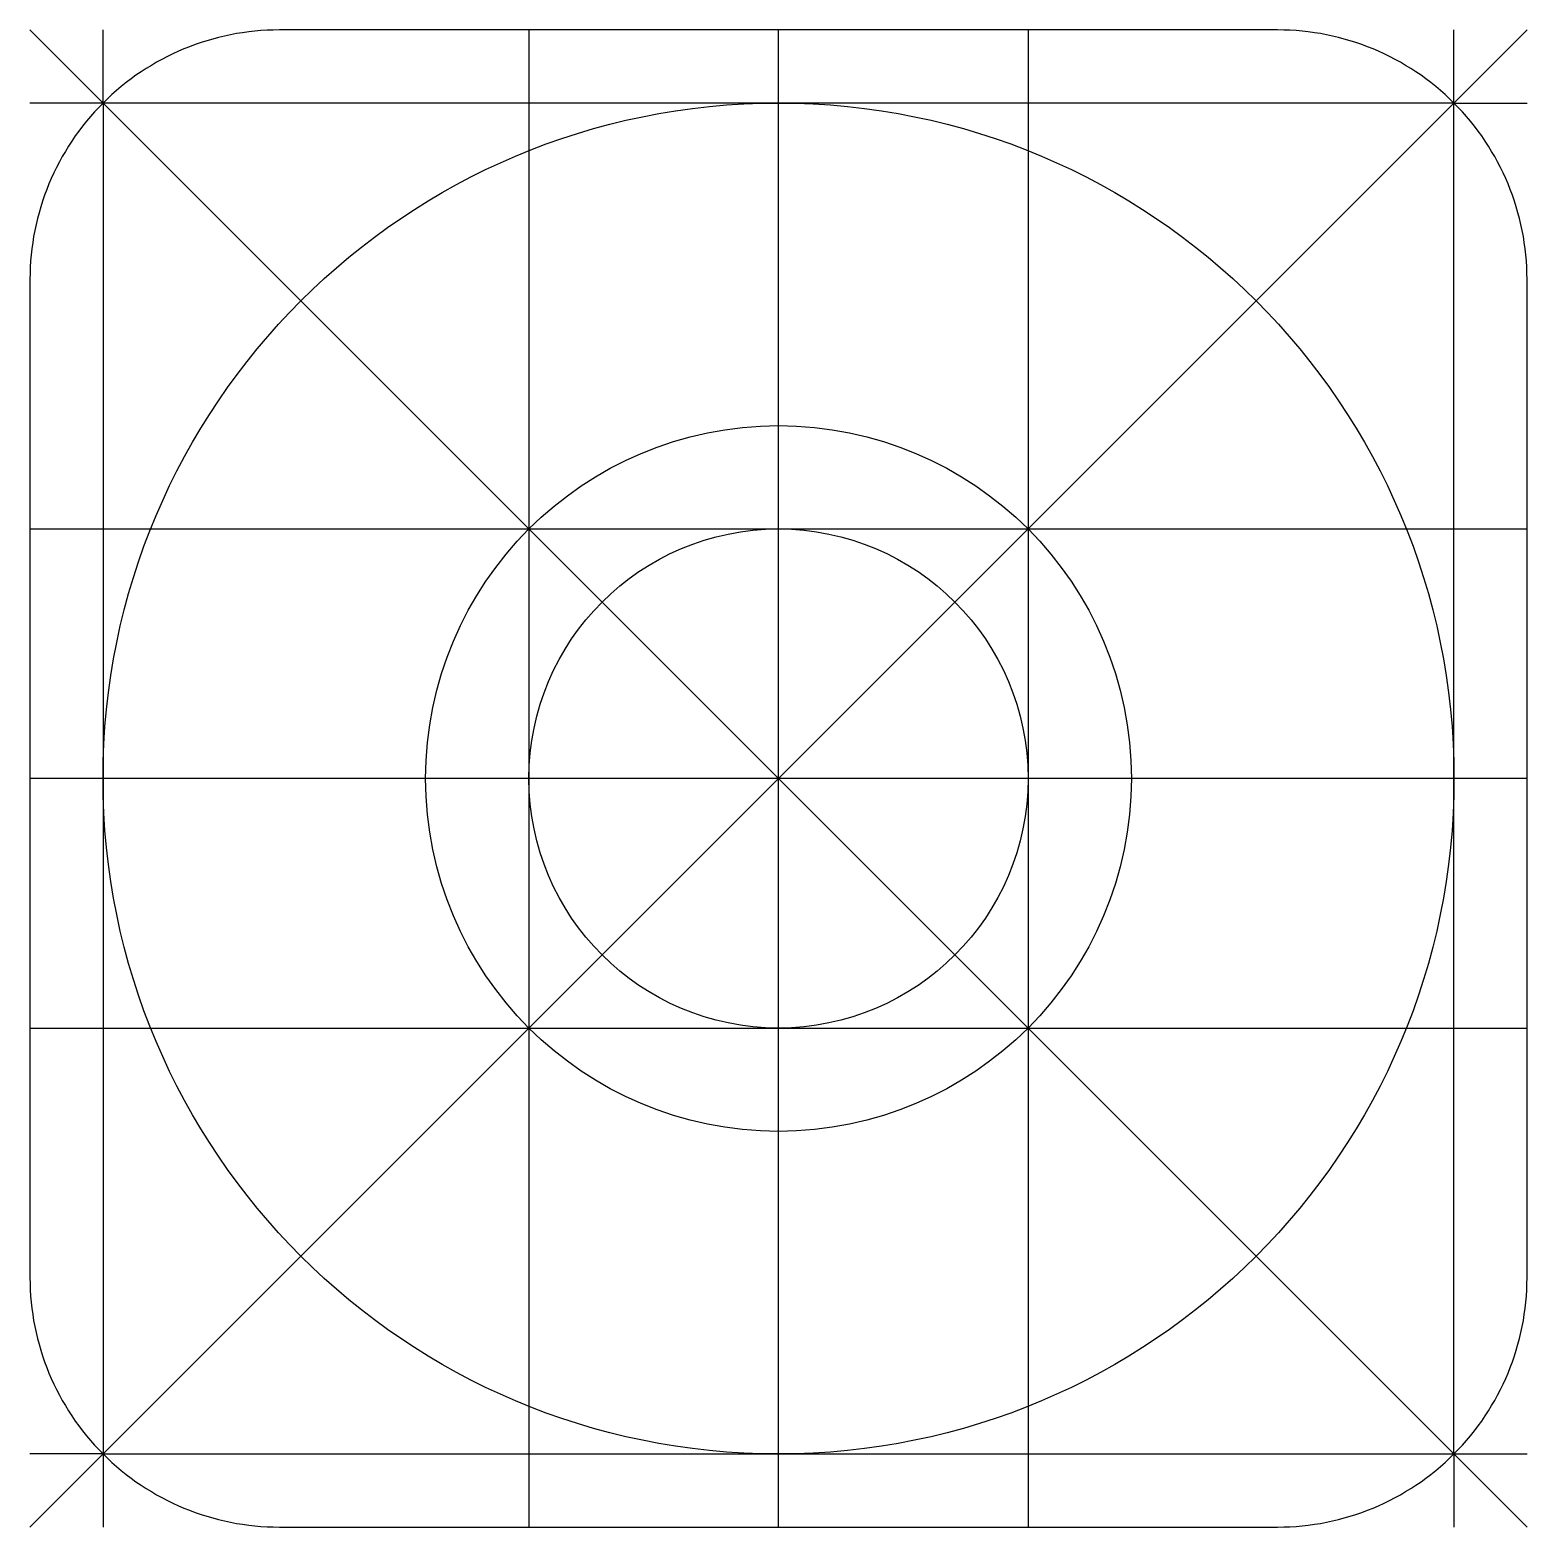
# Model space of a CAD drawing. Header units: feet. Extents: x 0 to 30, y 0 to 30.
import ezdxf

# ---------------------------------------------------------------- set-up
doc = ezdxf.new("R2010")
doc.units = ezdxf.units.FT
doc.header["$MEASUREMENT"] = 0

msp = doc.modelspace()

# ---------------------------------------------------------------- linework, layer by layer
for p, q in [((0, 30), (30, 0)), ((30, 30), (0, 0)), ((1.464, 28.536), (1.464, 30)), ((10, 30), (10, 0)), ((15, 0), (15, 30)), ((20, 30), (20, 0)), ((28.536, 28.536), (28.536, 30)), ((1.464, 28.536), (0, 28.536)), ((28.536, 28.536), (30, 28.536)), ((0, 20), (30, 20)), ((30, 15), (0, 15)), ((0, 10), (30, 10)), ((1.464, 1.464), (0, 1.464)), ((1.464, 1.464), (1.464, 0)), ((28.536, 1.464), (28.536, 0)), ((28.536, 1.464), (30, 1.464))]:
    msp.add_line(p, q)
msp.add_lwpolyline([(5, 0), (25, 0, 0.414214), (30, 5), (30, 25, 0.414214), (25, 30), (5, 30, 0.414214), (0, 25), (0, 5, 0.414214)], format="xyb", close=True)
msp.add_lwpolyline([(1.464, 1.464), (28.536, 1.464), (28.536, 28.536), (1.464, 28.536)], close=True)
for radius in [13.536, 7.071, 5]:
    msp.add_circle((15, 15), radius)

doc.saveas('drawing.dxf')
